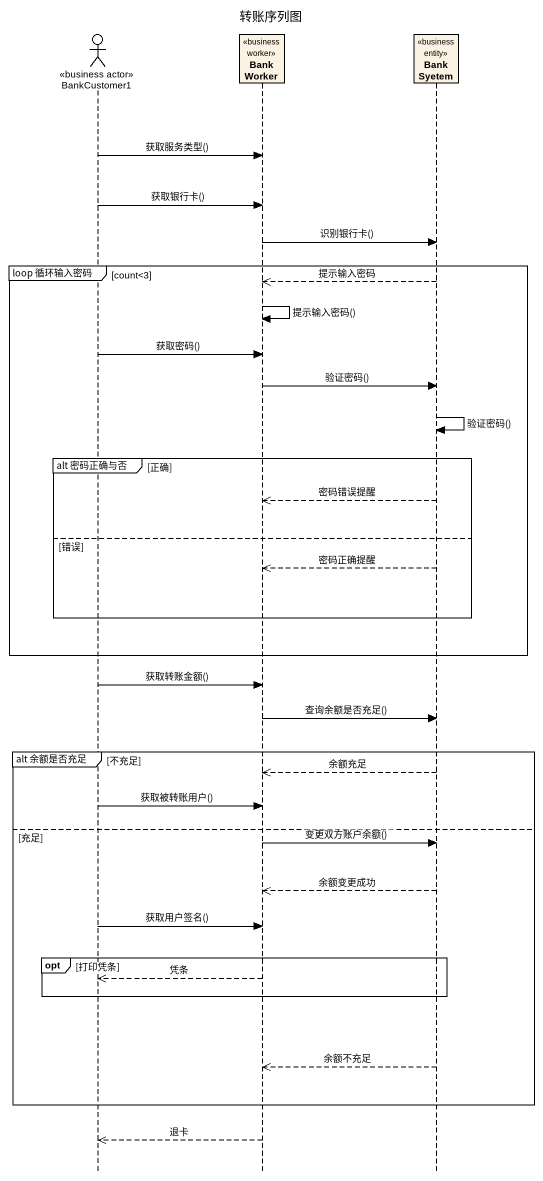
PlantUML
@startuml
title 转账序列图
hide footbox
actor BankCustomer1 <<business actor>>
participant BankWorker <<business worker>>
participant BankSyetem <<business entity>>

BankCustomer1 -> BankWorker : 获取服务类型()
BankCustomer1 -> BankWorker : 获取银行卡()
BankWorker -> BankSyetem : 识别银行卡()
group loop 循环输入密码 [count<3]
  BankSyetem -->> BankWorker : 提示输入密码
  BankWorker -> BankWorker : 提示输入密码()
  BankCustomer1 -> BankWorker : 获取密码()
  BankWorker -> BankSyetem : 验证密码()
  BankSyetem -> BankSyetem : 验证密码()
  group alt 密码正确与否 [正确]
    BankSyetem -->> BankWorker : 密码错误提醒
  else 错误
    BankSyetem -->> BankWorker : 密码正确提醒
  end
end
BankCustomer1 -> BankWorker : 获取转账金额()
BankWorker -> BankSyetem : 查询余额是否充足()
group alt 余额是否充足 [不充足]
  BankSyetem -->> BankWorker : 余额充足
  BankCustomer1 -> BankWorker : 获取被转账用户()
else 充足
  BankWorker -> BankSyetem : 变更双方账户余额()
  BankSyetem -->> BankWorker : 余额变更成功
  BankCustomer1 -> BankWorker : 获取用户签名()
  opt 打印凭条
    BankWorker -->> BankCustomer1 : 凭条
  end
  BankSyetem -->> BankWorker : 余额不充足
end
BankWorker -->> BankCustomer1 : 退卡
@enduml
